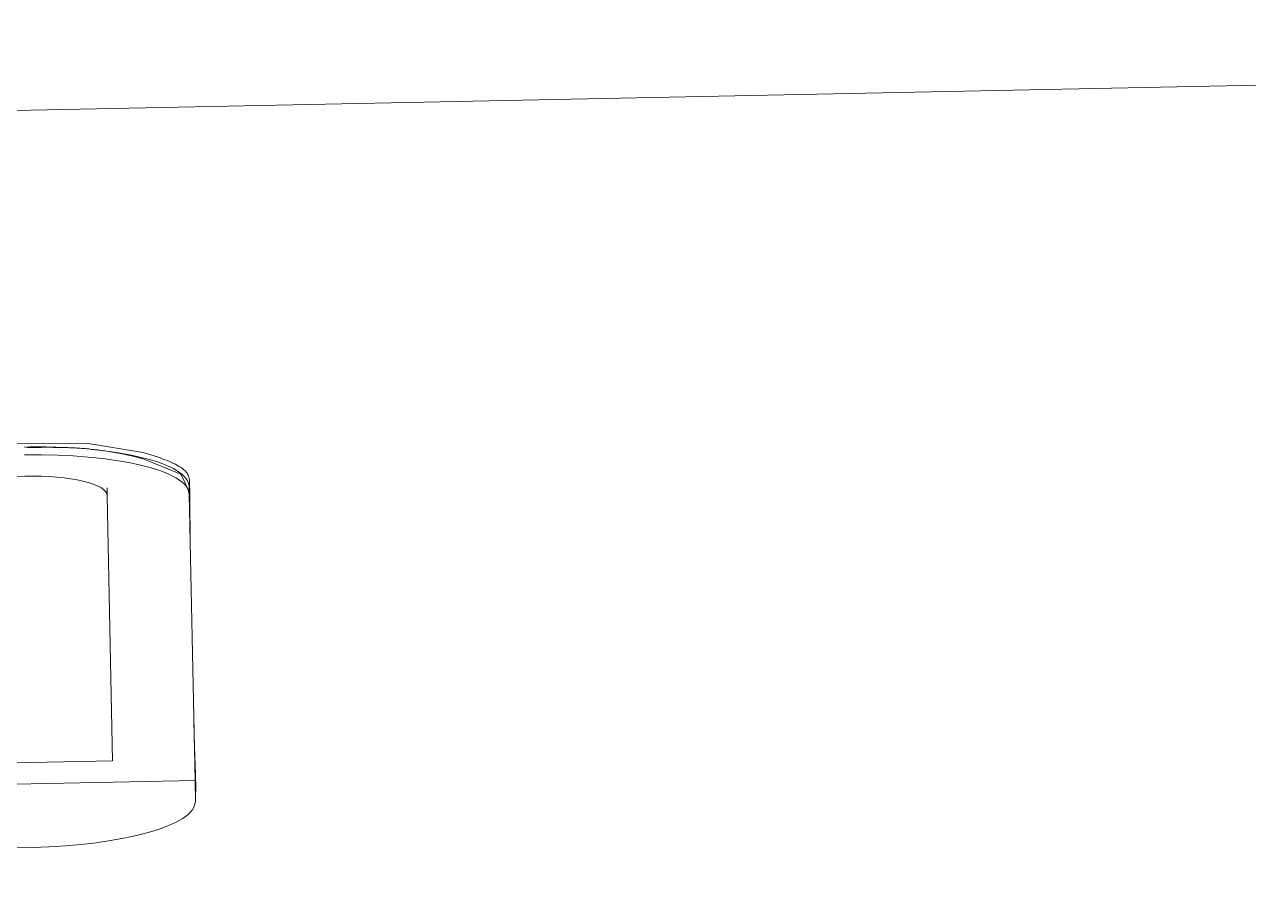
# Model space of a CAD drawing. Header units: metres. Extents: x -71 to 881, y -503 to 661.
# Drawn here: x 204.4933 to 204.7921, y -243.107 to -242.8971 of the extents above; entities that cross this region are included whole.
import ezdxf

# ---------------------------------------------------------------- set-up
doc = ezdxf.new("R2010")
doc.units = ezdxf.units.M
doc.layers.add('07. Mobiliário', color=51, linetype='Continuous', lineweight=5)

msp = doc.modelspace()

# ---------------------------------------------------------------- linework, layer by layer
at = {"layer": '07. Mobiliário'}
msp.add_line((202.91479, -242.94997), (205.52692, -242.89713), dxfattribs=at)
at = {"layer": '07. Mobiliário', "lineweight": 5}
for p, q in [((204.04554, -243.01641), (204.49345, -243.00735)), ((204.49345, -243.00735), (204.04554, -243.01641)), ((204.51351, -243.01019), (204.51355, -243.01212)), ((204.53351, -243.00978), (204.53355, -243.01171)), ((204.51355, -243.01212), (204.51486, -243.07681)), ((204.51486, -243.07681), (204.51355, -243.01212)), ((204.53355, -243.01171), (204.53496, -243.08158)), ((204.51486, -243.07681), (204.02696, -243.08668)), ((204.02696, -243.08668), (204.51486, -243.07681)), ((204.53496, -243.08158), (204.00707, -243.09226)), ((204.00707, -243.09226), (204.53496, -243.08158)), ((204.53496, -243.08158), (204.53506, -243.08676)), ((204.53517, -243.08298), (204.53515, -243.08191)), ((204.49528, -243.09792), (204.04737, -243.10698))]:
    msp.add_line(p, q, dxfattribs=at)
at = {"layer": '07. Mobiliário', "lineweight": 5, "flags": 128}
for points in [[(204.52229, -243.00159), (204.50839, -242.99926), (204.49151, -242.99934)], [(204.52228, -243.0031), (204.53152, -243.00689), (204.53369, -243.01138), (204.5337, -243.01591), (204.53375, -243.02043), (204.53382, -243.02496)], [(204.53369, -243.01129), (204.53369, -243.01108), (204.53368, -243.01099), (204.53365, -243.00943)], [(204.53456, -243.06175), (204.53467, -243.0664), (204.53478, -243.07104), (204.53491, -243.07562), (204.53506, -243.0801), (204.53515, -243.08434)]]:
    msp.add_lwpolyline(points, dxfattribs=at)
at = {"layer": '07. Mobiliário', "lineweight": 5, "extrusion": (0, 0, -1)}
for centre, major_axis, start_param, end_param in [((204.49351, -243.01059), (-0.03999, -0.00081), 1.570796, 1.832596), ((204.49351, -243.01059), (0.03999, 0.00081), 5.131903, 6.283185), ((204.49355, -243.01252), (0.03999, 0.00081), 4.712389, 6.283185), ((204.49355, -243.01252), (0.02, 0.0004), 4.712389, 6.283185), ((204.49355, -243.01252), (0.02, 0.0004), 4.712389, 6.283185), ((204.49507, -243.08756), (-0.03999, -0.00081), 3.141593, 4.712389)]:
    msp.add_ellipse(centre, major_axis=major_axis, ratio=0.258819, start_param=start_param, end_param=end_param, dxfattribs=at)
at = {"layer": '07. Mobiliário', "lineweight": 5}
for points, knots in [([(204.52228, -243.0031), (204.51983, -243.00242), (204.51603, -243.00161), (204.51115, -243.00092), (204.5078, -243.00057), (204.50445, -243.00037), (204.50046, -243.00029), (204.49676, -243.00031), (204.49447, -243.00033), (204.49391, -243.00033)], [0, 0, 0, 0, 0.01724138, 0.02586207, 0.03448276, 0.04310345, 0.05172414, 0.06034483, 0.06309155, 0.06309155, 0.06309155, 0.06309155]), ([(204.53365, -243.00943), (204.53365, -243.00943), (204.53365, -243.00915), (204.53363, -243.00861), (204.53354, -243.00788), (204.53336, -243.00724), (204.53313, -243.00676), (204.53284, -243.00634), (204.53241, -243.00588), (204.53164, -243.00527), (204.53026, -243.00447), (204.5283, -243.00357), (204.52566, -243.00258), (204.52347, -243.00191), (204.52229, -243.00159)], [0.8379263, 0.8379263, 0.8379263, 0.8379263, 0.8382353, 0.8529412, 0.8676471, 0.8823529, 0.8970588, 0.9117647, 0.9264706, 0.9411765, 0.9558824, 0.9705882, 0.9852941, 1, 1, 1, 1])]:
    msp.add_open_spline(points, degree=3, knots=knots, dxfattribs=at)

doc.saveas('drawing.dxf')
